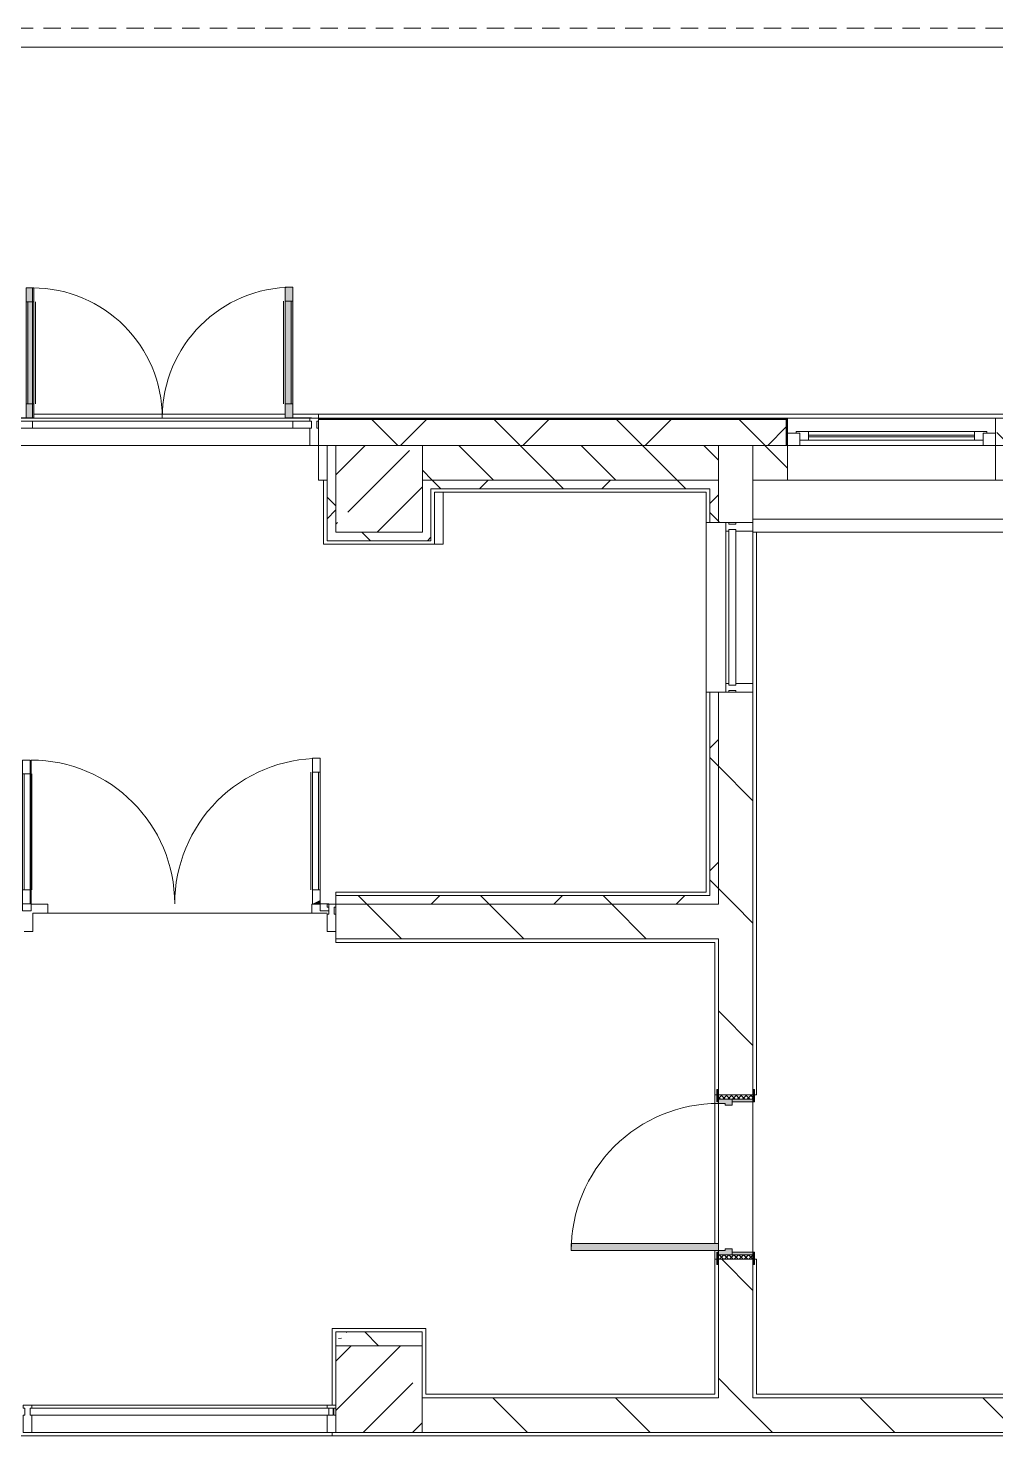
# Model space of a CAD drawing. Header units: millimetres. Extents: x -4185 to 186529, y -8553 to 29097.
# Drawn here: x 173343 to 178931, y 13380 to 21510 of the extents above; entities that cross this region are included whole.
import ezdxf

# ---------------------------------------------------------------- set-up
doc = ezdxf.new("R2010")
doc.units = ezdxf.units.MM
doc.linetypes.add('200_ШТРИХ__ш1_п0_6_', pattern=[160, 100, -60])
for name, color, linetype, lineweight, true_color in [('A-DETL-GENF-6', 7, 'Continuous', 5, 0xaaaaaa), ('A-DETL-GENF-7', 7, 'Continuous', 5, 0xe2e2e2), ('A-DOOR-3', 7, 'Continuous', 5, 0xaaaaaa), ('A-DOOR-4', 7, 'Continuous', 5, 0xe2e2e2), ('A-DOOR-FRAM-2', 7, 'Continuous', 5, 0xe2e2e2), ('A-DOOR-FRAM-3', 7, 'Continuous', 5, 0xaaaaaa), ('A-FLOR-1', 7, 'Continuous', 5, 0xaaaaaa), ('I-WALL-5', 7, 'Continuous', 5, 0x787878)]:
    doc.layers.add(name, color=color, linetype=linetype, lineweight=lineweight, true_color=true_color)
for name, color, linetype, lineweight in [('A-DETL-MBND-1', 7, '200_ШТРИХ__ш1_п0_6_', 9), ('A-GLAZ-2', 7, 'Continuous', 5), ('A-GLAZ-CURT-2', 7, 'Continuous', 5), ('A-GLAZ-CWMG-2', 7, 'Continuous', 5), ('A-WALL', 7, 'Continuous', 9), ('A-WALL-2', 7, 'Continuous', 5), ('I-WALL-3', 7, 'Continuous', 5), ('S-COLS-2', 7, 'Continuous', 5)]:
    doc.layers.add(name, color=color, linetype=linetype, lineweight=lineweight)
pattern_1 = [(135, (59518.7, 0), (-353.5534, -353.5534), [])]
pattern_2 = [(135, (59518.68, 0), (-176.7767, -176.7767), [])]
pattern_3 = [(45, (59518.7, 0), (-353.5534, 353.5534), []), (135, (59518.7, 0), (-353.5534, -353.5534), [])]

# ---------------------------------------------------------------- blocks, each defined once
blk = doc.blocks.new('110_Дверь_СКБ_1Ст_Внутренняя1 - Д-14_п_ 950x2100h_охрана-33310230-1_10_1_птичка')
at = {"layer": 'A-DOOR-3'}
h = blk.add_hatch(dxfattribs=at)
h.set_pattern_fill('FP_112', color=256, style=0, pattern_type=2)
h.set_pattern_definition([(135, (1826.41, 164.685), (-14.14214, -14.14214), []), (225, (1826.41, 164.685), (14.14214, -14.14214), [])])
h.paths.add_polyline_path([(462.5, 100), (462.5, -100), (487.5, -100), (487.5, 100)])
at = {"layer": 'A-DOOR-4'}
h = blk.add_hatch(color=256, dxfattribs=at)
h.paths.add_polyline_path([(-437.5, 20), (-402.5, 20), (-402.5, 60), (-412.5, 60), (-412.5, 100), (-437.5, 100)])
h.paths.add_polyline_path([(427.5, 20), (462.5, 20), (462.5, 100), (437.5, 100), (437.5, 60), (427.5, 60), (427.5, 44)])
at = {"layer": 'A-DOOR-FRAM-2'}
for points in [[(-412.5, 120), (-412.5, 100), (-372.5, 100), (-372.5, 950), (-412.5, 950)], [(-492.5, 108), (-492.5, 100), (-422.5, 100), (-422.5, 108), (-462.5, 108)], [(447.5, 108), (447.5, 100), (517.5, 100), (517.5, 108), (462.5, 108)], [(-437.5, -100), (-422.5, -100), (-422.5, 20), (-437.5, 20), (-437.5, -9.6)], [(447.5, -9.6), (449.1, -100), (462.5, -100), (462.5, 20), (447.5, 20)], [(-492.5, -100), (-492.5, -108), (-422.5, -108), (-422.5, -100), (-462.5, -100)], [(447.5, -102.9), (447.5, -108), (517.5, -108), (517.5, -100), (447.5, -100)]]:
    blk.add_hatch(color=256, dxfattribs=at).paths.add_polyline_path(points)
at = {"layer": 'A-DOOR-FRAM-3'}
h = blk.add_hatch(dxfattribs=at)
h.set_pattern_fill('FP_113', color=256, style=0, pattern_type=2)
h.set_pattern_definition([(45, (-296.384, 164.685), (-14.1421, 14.1421), []), (135, (-296.384, 164.685), (-14.1421, -14.1421), [])])
h.paths.add_polyline_path([(-462.5, -100), (-437.5, -100), (-437.5, 100), (-462.5, 100), (-462.5, -9.6)])
at = {"layer": 'A-DOOR-3'}
for p, q in [((-412.5, 950), (-412.5, 100)), ((-372.5, 950), (-412.5, 950)), ((-372.5, 100), (-372.5, 950)), ((-412.5, 100), (-372.5, 100))]:
    blk.add_line(p, q, dxfattribs=at)
blk.add_arc((-412.5, 100), 850, 360, 90, dxfattribs=at)
at = {"layer": 'A-DOOR-FRAM-3'}
for p, q in [((-422.5, 108), (-492.5, 108)), ((-492.5, 108), (-492.5, 100)), ((-492.5, 100), (-422.5, 100)), ((-437.5, 100), (-462.5, 100)), ((-462.5, 100), (-462.5, -100)), ((-412.5, 100), (-437.5, 100)), ((-437.5, 100), (-437.5, 20)), ((-437.5, -100), (-437.5, 100)), ((-422.5, 100), (-437.5, 100)), ((-437.5, 100), (-437.5, 99)), ((-437.5, 99), (-422.5, 99)), ((-422.5, 100), (-422.5, 108)), ((-422.5, 99), (-422.5, 100)), ((-412.5, 60), (-412.5, 100)), ((437.5, 100), (437.5, 60)), ((462.5, 100), (437.5, 100)), ((517.5, 108), (447.5, 108)), ((447.5, 108), (447.5, 100)), ((462.5, 100), (447.5, 100)), ((447.5, 100), (447.5, 99)), ((447.5, 100), (517.5, 100)), ((447.5, 99), (462.5, 99)), ((462.5, 20), (462.5, 100)), ((487.5, 100), (462.5, 100)), ((462.5, 100), (462.5, -100)), ((462.5, 99), (462.5, 100)), ((487.5, -100), (487.5, 100)), ((517.5, 100), (517.5, 108)), ((-437.5, 20), (-402.5, 20)), ((-422.5, 20), (-437.5, 20)), ((-437.5, 20), (-437.5, -100)), ((-422.5, -100), (-422.5, 20)), ((-402.5, 60), (-412.5, 60)), ((-402.5, 20), (-402.5, 60)), ((437.5, 60), (427.5, 60)), ((427.5, 60), (427.5, 20)), ((427.5, 20), (462.5, 20)), ((462.5, 20), (447.5, 20)), ((447.5, 20), (447.5, -100)), ((462.5, -100), (462.5, 20)), ((-422.5, -100), (-492.5, -100)), ((-492.5, -100), (-492.5, -108)), ((-492.5, -108), (-422.5, -108)), ((-462.5, -100), (-437.5, -100)), ((-437.5, -100), (-422.5, -100)), ((-422.5, -108), (-422.5, -100)), ((447.5, -100), (462.5, -100)), ((517.5, -100), (447.5, -100)), ((447.5, -100), (447.5, -108)), ((447.5, -108), (517.5, -108)), ((462.5, -100), (487.5, -100)), ((517.5, -108), (517.5, -100))]:
    blk.add_line(p, q, dxfattribs=at)
blk = doc.blocks.new('Прямоугольный импост - Импост структурный с накладкой - 160мм-22852563-1_10_1_птичка')
at = {"layer": 'A-GLAZ-CWMG-2'}
for p, q in [((-50, 40), (-50, 140)), ((-50, 140), (0, 140)), ((0, 140), (0, 40)), ((-50, -17), (-50, 0)), ((-10, 40), (-10, 0)), ((0, 40), (-10, 40)), ((-10, 0), (0, 0)), ((0, 0), (0, -17)), ((0, -17), (-50, -17))]:
    blk.add_line(p, q, dxfattribs=at)
blk = doc.blocks.new('Дверь_Витражная_СКБ_2Ст - ВН-5-31911725-1_10_1_птичка')
at = {"layer": 'A-DETL-GENF-7'}
for points in [[(-788, 20), (-743, 20), (-743, 770), (-788, 770), (-788, 40)], [(746, 20), (752, 20), (752, 774), (707, 774), (707, 20)]]:
    blk.add_hatch(color=256, dxfattribs=at).paths.add_polyline_path(points)
at = {"layer": 'A-DETL-GENF-6'}
for p, q in [((-788, 770), (-743, 770)), ((-788, 770), (-788, 20)), ((-743, 770), (-788, 770)), ((-788, 770), (-788, 20)), ((-743, 770), (-743, 20)), ((-743, 20), (-743, 770)), ((752, 774), (707, 774)), ((707, 774), (707, 20)), ((752, 774), (707, 774)), ((707, 774), (707, 20)), ((752, 774), (752, 20)), ((752, 20), (752, 774)), ((-788, 690), (-743, 690)), ((-778, 690), (-778, 100)), ((-734, 690), (-734, 100)), ((698, 694), (698, 100)), ((752, 694), (707, 694)), ((742, 694), (742, 100)), ((-788, 100), (-743, 100)), ((752, 100), (707, 100)), ((-752, 20), (-860, 20)), ((-752, 20), (-860, 20)), ((-743, 20), (-788, 20)), ((-788, 20), (-743, 20)), ((707, 20), (752, 20)), ((707, 20), (752, 20)), ((752, 20), (860, 20)), ((860, 20), (752, 20))]:
    blk.add_line(p, q, dxfattribs=at)
at = {"layer": 'A-DOOR-3'}
for p, q in [((-752, 770), (-752, 20)), ((752, 774), (752, 20)), ((-752, 0), (-860, 0)), ((-860, 0), (-860, -40)), ((-752, -40), (-752, 0)), ((860, 0), (752, 0)), ((752, 0), (752, -40)), ((860, -40), (860, 0)), ((-860, -40), (-752, -40)), ((752, -40), (860, -40))]:
    blk.add_line(p, q, dxfattribs=at)
for centre, radius, start, end in [((-752, 20), 750, 360, 90), ((752, 20), 754, 90, 180)]:
    blk.add_arc(centre, radius, start, end, dxfattribs=at)
blk = doc.blocks.new('Прямоугольный импост - Импост структурный с накладкой - 160мм-24260934-1_10_1_птичка')
at = {"layer": 'A-GLAZ-CWMG-2'}
for p, q in [((115450.4, 19257), (113750.4, 19257)), ((115352.4, 19240), (113848.4, 19240)), ((115352.4, 19200), (113848.4, 19200)), ((115450.4, 19100), (113750.4, 19100))]:
    blk.add_line(p, q, dxfattribs=at)
blk = doc.blocks.new('Дверь_Витражная_остекление_ - ВВ-14 остекление-32472302-1_10_1_птичка')
at = {"layer": 'A-DETL-GENF-7'}
blk.add_hatch(color=256, dxfattribs=at).paths.add_polyline_path([(-792.9, -20), (-835, -20), (-835, -41.3), (-818.7, -33.1)])
at = {"layer": 'A-DETL-GENF-6'}
for p, q in [((-790, -20), (-835, -20)), ((-835, -860), (-835, -20)), ((-790, -20), (-835, -20)), ((-835, -20), (-835, -860)), ((-790, -860), (-790, -20)), ((-790, -860), (-790, -20)), ((840, -850), (840, -20)), ((840, -20), (840, -850)), ((885, -850), (885, -20)), ((885, -850), (885, -20)), ((-835, -100), (-790, -100)), ((-825, -780), (-825, -100)), ((-781, -780), (-781, -100)), ((831, -770), (831, -100)), ((885, -100), (840, -100)), ((875, -770), (875, -100)), ((-835, -780), (-790, -780)), ((885, -770), (840, -770)), ((-835, -860), (-790, -860)), ((-835, -860), (-790, -860)), ((885, -850), (840, -850)), ((840, -850), (885, -850))]:
    blk.add_line(p, q, dxfattribs=at)
at = {"layer": 'A-DOOR-3'}
for p, q in [((-885, 20), (-835, 20)), ((-885, -20), (-885, 20)), ((-835, 20), (-835, -20)), ((835, 20), (885, 20)), ((835, -20), (835, 20)), ((885, 20), (885, -20)), ((-835, -20), (-885, -20)), ((-835, -860), (-835, -20)), ((835, -850), (835, -20)), ((885, -20), (835, -20))]:
    blk.add_line(p, q, dxfattribs=at)
for centre, radius, start, end in [((-835, -20), 840, 270, 0), ((835, -20), 830, 180, 270)]:
    blk.add_arc(centre, radius, start, end, dxfattribs=at)
blk = doc.blocks.new('Прямоугольный импост - Импост структурный с накладкой - 160мм Темный-V196-1_10_1_птичка')
at = {"layer": 'A-GLAZ-CWMG-2'}
for p, q in [((-25, 0), (-25, 17)), ((-25, 17), (25, 17)), ((-15, 0), (-25, 0)), ((-15, -40), (-15, 0)), ((25, 0), (15, 0)), ((15, 0), (15, -40)), ((25, 17), (25, 0)), ((-25, -140), (-25, -40)), ((-25, -40), (-15, -40)), ((15, -40), (25, -40)), ((25, -40), (25, -140)), ((25, -140), (-25, -140))]:
    blk.add_line(p, q, dxfattribs=at)
blk = doc.blocks.new('Системная панель - Стекло - 40мм-24262626-1_10_1_птичка')
at = {"layer": 'A-GLAZ-CURT-2'}
h = blk.add_hatch(dxfattribs=at)
h.set_pattern_fill('FP_154', color=256, style=0, pattern_type=2)
h.set_pattern_definition([(135, (17665, -118370), (-1414.214, -1414.214), [1000, -3000]), (135, (18165, -119370), (-1414.214, -1414.214), [3000, -1000]), (135, (18665, -117370), (-1414.214, -1414.214), [1000, -3000])])
h.paths.add_polyline_path([(450, 0), (450, 40), (-450, 40), (-450, 0), (272.2, 0)])
for p, q in [((450, 40), (-450, 40)), ((-450, 40), (-450, 0)), ((-450, 0), (450, 0)), ((450, 0), (450, 40))]:
    blk.add_line(p, q, dxfattribs=at)
blk = doc.blocks.new('Прямоугольный импост - Импост структурный с накладкой - 160мм-20958586-1_10_1_птичка')
at = {"layer": 'A-GLAZ-CWMG-2'}
for p, q in [((117853, 17725), (117853, 18605)), ((118010, 17725), (118010, 18605))]:
    blk.add_line(p, q, dxfattribs=at)
blk = doc.blocks.new('Прямоугольный импост - Импост структурный с накладкой - 160мм-24262627-1_10_1_птичка')
at = {"layer": 'A-GLAZ-CWMG-2'}
for p, q in [((-50, 0), (-50, 17)), ((-50, 17), (0, 17)), ((-40, 0), (-50, 0)), ((-40, -40), (-40, 0)), ((0, 0), (-10, 0)), ((-10, 0), (-10, -40)), ((0, 17), (0, 0)), ((-50, -140), (-50, -40)), ((-50, -40), (-40, -40)), ((-10, -40), (0, -40)), ((0, -40), (0, -140)), ((0, -140), (-50, -140))]:
    blk.add_line(p, q, dxfattribs=at)
blk = doc.blocks.new('Прямоугольный импост - Импост структурный с накладкой - 160мм-24262628-1_10_1_птичка')
at = {"layer": 'A-GLAZ-CWMG-2'}
for p, q in [((0, 17), (-50, 17)), ((-50, 17), (-50, 0)), ((-50, 0), (-40, 0)), ((-40, 0), (-40, -40)), ((-10, -40), (-10, 0)), ((-10, 0), (0, 0)), ((0, 0), (0, 17)), ((-40, -40), (-50, -40)), ((-50, -40), (-50, -140)), ((0, -40), (-10, -40)), ((0, -140), (0, -40)), ((-50, -140), (0, -140))]:
    blk.add_line(p, q, dxfattribs=at)
blk = doc.blocks.new('120_Окно_СКБ_1Ст - 120_Окно_СКБ_1Ст_1200х2500_h_ с форточкой-22889524-1_10_1_птичка')
at = {"layer": 'A-GLAZ-2'}
for p, q in [((-600, 5), (-600, 75)), ((-600, 75), (-530, 75)), ((600, 75), (-600, 75)), ((-530, 5), (-600, 5)), ((-600, 5), (-550, 5)), ((-530, 5), (-550, 5)), ((-550, 5), (-550, -5)), ((-530, 75), (-530, 5)), ((530, 45), (-530, 45)), ((-530, 45), (-530, 5)), ((-480, -5), (-480, 45)), ((-480, 25), (480, 25)), ((480, 15), (-480, 15)), ((480, -5), (480, 45)), ((530, 5), (530, 75)), ((530, 75), (600, 75)), ((530, 5), (530, 45)), ((600, 5), (530, 5)), ((550, 5), (530, 5)), ((550, 5), (600, 5)), ((550, -5), (550, 5)), ((600, 75), (600, 5)), ((-550, -5), (550, -5)), ((550, -5), (-550, -5))]:
    blk.add_line(p, q, dxfattribs=at)
blk = doc.blocks.new('Системная панель - Стекло - 40мм-32354598-1_10_1_птичка')
at = {"layer": 'A-GLAZ-CURT-2'}
for p, q in [((875, 40), (-875, 40)), ((-875, 40), (-875, 0)), ((-875, 0), (875, 0)), ((875, 0), (875, 40))]:
    blk.add_line(p, q, dxfattribs=at)
blk = doc.blocks.new('Прямоугольный импост - Импост структурный с накладкой - 160мм Темный-32355000-1_10_1_птичка')
at = {"layer": 'A-GLAZ-CWMG-2'}
for p, q in [((113845.4, 13557), (115550, 13557)), ((113845.4, 13400), (115550, 13400))]:
    blk.add_line(p, q, dxfattribs=at)
blk = doc.blocks.new('Прямоугольный импост - Импост структурный с накладкой - 160мм Темный-V194-1_10_1_птичка')
at = {"layer": 'A-GLAZ-CWMG-2'}
for p, q in [((-25, 0), (-25, 17)), ((-25, 17), (25, 17)), ((-15, 0), (-25, 0)), ((-15, -40), (-15, 0)), ((25, 0), (15, 0)), ((15, 0), (15, -40)), ((25, 17), (25, 0)), ((-25, -140), (-25, -40)), ((-25, -40), (-15, -40)), ((15, -40), (25, -40)), ((25, -40), (25, -140)), ((25, -140), (-25, -140))]:
    blk.add_line(p, q, dxfattribs=at)
blk = doc.blocks.new('BSC_Колонна _Прямоугольная - 500х500-V221-1_10_1_птичка')
at = {"layer": 'S-COLS-2'}
h = blk.add_hatch(dxfattribs=at)
h.set_pattern_fill('FP_177', color=256, style=0, pattern_type=2)
h.set_pattern_definition([(45, (-115850.45, -18850), (-285.1231, 285.1231), []), (45, (-115565.32, -18850), (-285.1231, 285.1231), [504.031, -100.806, 16.764, -84.042])])
h.paths.add_polyline_path([(250, -250), (250, 250), (-250, 250), (-250, -250), (210.2, -250)])
for p, q in [((250, 250), (-250, 250)), ((-250, 250), (-250, -250)), ((250, -250), (250, 250)), ((-250, -250), (250, -250))]:
    blk.add_line(p, q, dxfattribs=at)
blk = doc.blocks.new('Прямоугольный импост - Импост структурный с накладкой - 160мм Темный-31239248-1_10_1_птичка')
at = {"layer": 'A-GLAZ-CWMG-2'}
for p, q in [((0, 17), (-50, 17)), ((-50, 17), (-50, 0)), ((-50, 0), (-40, 0)), ((-40, 0), (-40, -40)), ((-10, -40), (-10, 0)), ((-10, 0), (0, 0)), ((0, 0), (0, 17)), ((-40, -40), (-50, -40)), ((-50, -40), (-50, -140)), ((0, -40), (-10, -40)), ((0, -140), (0, -40)), ((-50, -140), (0, -140))]:
    blk.add_line(p, q, dxfattribs=at)
blk = doc.blocks.new('Прямоугольный импост - Импост структурный с накладкой - 160мм Темный-V252-1_10_1_птичка')
at = {"layer": 'A-GLAZ-CWMG-2'}
for p, q in [((0, 17), (-50, 17)), ((-50, 17), (-50, 0)), ((-50, 0), (-40, 0)), ((-40, 0), (-40, -40)), ((-10, -40), (-10, 0)), ((-10, 0), (0, 0)), ((0, 0), (0, 17)), ((-40, -40), (-50, -40)), ((-50, -40), (-50, -140)), ((0, -40), (-10, -40)), ((0, -140), (0, -40)), ((-50, -140), (0, -140))]:
    blk.add_line(p, q, dxfattribs=at)
blk = doc.blocks.new('Зашивка приборов отопления2 - Зашивка приборов отопления-33269377-1_10_1_птичка')
at = {"layer": 'A-WALL-2'}
for p, q in [((119410, 18900), (118210, 18900)), ((120680.1, 18675), (120680.1, 18900)), ((118010, 18675), (120680.1, 18675)), ((120680.1, 18675), (118010, 18675)), ((120680.1, 18600), (120680.1, 18675)), ((118010, 18600), (120680.1, 18600))]:
    blk.add_line(p, q, dxfattribs=at)

msp = doc.modelspace()

# ---------------------------------------------------------------- hatches: boundary and pattern name
at = {"layer": 'A-WALL-2'}
h = msp.add_hatch(dxfattribs=at)
h.set_pattern_fill('FP_109', color=256, style=0, pattern_type=2)
h.set_pattern_definition(pattern_3)
h.paths.add_polyline_path([(172427.5, 19100), (172409.1, 19125), (172419.1, 19100)])
h.paths.add_polyline_path([(172324.5, 19100), (172339.1, 19100), (172319.1, 19218.2), (172319.1, 19100)])
h.paths.add_polyline_path([(180370.7, 19100), (180378.7, 19100), (180375.7, 19250), (178936.7, 19250), (178936.7, 19100), (179297.2, 19100)])
h.paths.add_polyline_path([(177528.7, 19100), (177720.7, 19100), (177720.7, 19250), (175019.1, 19250), (175019.1, 19100), (177438.3, 19100)])
h.paths.add_polyline_path([(172375, 19158.9), (172376.2, 19170.9), (172369.1, 19180.7), (172369.1, 19250), (172319, 19250), (172324.5, 19228.8), (172369.1, 19167.1)])
h = msp.add_hatch(dxfattribs=at)
h.set_pattern_fill('FP_91', color=256, style=0, pattern_type=2)
h.set_pattern_definition(pattern_2)
h.paths.add_polyline_path([(170628.7, 18900), (172269.1, 18900), (172269.1, 19100), (170568.7, 19100), (170568.7, 18900), (170618.7, 18900)])
h.paths.add_polyline_path([(177262.9, 18900), (177328.7, 18900), (177328.7, 19100), (175619.1, 19100), (175619.1, 18900), (177258.7, 18900)])
h.paths.add_polyline_path([(172369.1, 18900), (172369.1, 19100), (172319.1, 19100), (172319.1, 18900), (172339.1, 18900)])
h.paths.add_polyline_path([(175069.1, 18900), (175069.1, 19100), (175019.1, 19097), (175023, 18900), (175051.8, 18900)])
h = msp.add_hatch(dxfattribs=at)
h.set_pattern_fill('FP_91', color=256, style=0, pattern_type=2)
h.set_pattern_definition(pattern_2)
h.paths.add_polyline_path([(180428.7, 18900), (180448.7, 18900), (180448.7, 19100), (178928.7, 19100), (178928.7, 18900), (180198.8, 18900)])
h.paths.add_polyline_path([(177548.7, 18900), (177728.7, 18900), (177723.7, 19100), (177528.7, 19100), (177528.7, 18900)])
at = {"layer": 'I-WALL-3'}
h = msp.add_hatch(dxfattribs=at)
h.set_pattern_fill('FP_109', color=256, style=0, pattern_type=2)
h.set_pattern_definition(pattern_3)
h.paths.add_polyline_path([(175119.1, 18550), (175114.6, 19100), (175069.1, 19100), (175069.1, 18550), (175119.1, 18550)])
h = msp.add_hatch(dxfattribs=at)
h.set_pattern_fill('FP_108', color=256, style=0, pattern_type=2)
h.set_pattern_definition(pattern_1)
h.paths.add_polyline_path([(177528.7, 16450), (177528.7, 17675), (177328.7, 17675), (177328.7, 16450), (177438.3, 16450)])
h.paths.add_polyline_path([(177528.7, 18655), (177528.7, 19100), (177328.7, 19100), (177328.7, 18655), (177438.3, 18655)])
h = msp.add_hatch(dxfattribs=at)
h.set_pattern_fill('FP_109', color=256, style=0, pattern_type=2)
h.set_pattern_definition(pattern_3)
h.paths.add_polyline_path([(177246.5, 18850), (177278.7, 18850.3), (177278.7, 18900), (175619.1, 18900), (175619.1, 18850), (176508.8, 18850)])
h = msp.add_hatch(dxfattribs=at)
h.set_pattern_fill('FP_109', color=256, style=0, pattern_type=2)
h.set_pattern_definition(pattern_3)
h.paths.add_polyline_path([(177328.7, 16500), (177328.7, 17675), (177278.7, 17675), (177278.7, 16500), (177325.2, 16500)])
h.paths.add_polyline_path([(177278.7, 18655), (177328.7, 18655), (177328.7, 18900), (177278.7, 18900), (177278.7, 18830)])
h = msp.add_hatch(dxfattribs=at)
h.set_pattern_fill('FP_109', color=256, style=0, pattern_type=2)
h.set_pattern_definition(pattern_3)
h.paths.add_polyline_path([(175579.3, 18550), (175669.1, 18550), (175669.1, 18600), (175119.1, 18600), (175119.1, 18550), (175172, 18550)])
h = msp.add_hatch(dxfattribs=at)
h.set_pattern_fill('FP_109', color=256, style=0, pattern_type=2)
h.set_pattern_definition(pattern_3)
h.paths.add_polyline_path([(177258.7, 16450), (177328.7, 16450), (177325.2, 16500), (175119.1, 16500), (175121.6, 16450), (176457.2, 16450)])
h = msp.add_hatch(dxfattribs=at)
h.set_pattern_fill('FP_108', color=256, style=0, pattern_type=2)
h.set_pattern_definition(pattern_1)
h.paths.add_polyline_path([(177528.7, 16250), (177528.7, 16450), (175119.1, 16450), (175119.3, 16250), (177438.3, 16250)])
h = msp.add_hatch(dxfattribs=at)
h.set_pattern_fill('FP_108', color=256, style=0, pattern_type=2)
h.set_pattern_definition(pattern_1)
h.paths.add_polyline_path([(177438.3, 13600), (177528.7, 13600), (177528.7, 14400), (177328.7, 14400), (177328.7, 13600)])
h.paths.add_polyline_path([(177528.7, 15350), (177528.7, 16250), (177328.7, 16250), (177328.7, 15350), (177458.1, 15350)])
h = msp.add_hatch(dxfattribs=at)
h.set_pattern_fill('FP_108', color=256, style=0, pattern_type=2)
h.set_pattern_definition(pattern_1)
h.paths.add_polyline_path([(180448.7, 13400), (180448.7, 13600), (175618.7, 13600), (175618.7, 13400), (180226.7, 13400)])
at = {"layer": 'I-WALL-5'}
h = msp.add_hatch(dxfattribs=at)
h.set_pattern_fill('FP_120', color=256, style=0, pattern_type=2)
h.set_pattern_definition([(135, (59518.7, 0), (-377.1708, -377.1708), [533.4, -88.9, 17.78, -88.9]), (135, (59518.7, 376.94), (-377.1708, -377.1708), []), (50, (59518.7, 0), (637.6445, -55.7866), [66.675, -733.425]), (355, (59518.7, 0), (-123.3494, 668.6992), [53.34, -586.74]), (100.451, (59571.8, -4.65), (514.299, 612.908), [56.665, -623.315]), (46.184, (59518.7, 177.8), (948.7764, -147.1497), [100.012, -1100.137]), (96.636, (59597.7, 165.5), (830.909, 865.997), [84.998, -934.973]), (351.184, (59518.7, 177.8), (830.918, 865.988), [80.01, -880.11]), (21, (59607.6, 133.35), (530.6506, -357.9283), [66.675, -733.425]), (326, (59607.6, 133.35), (216.308, 644.6585), [53.34, -586.74]), (71.451, (59651.8, 103.5), (746.9596, 286.7243), [56.665, -623.315]), (37.5, (59518.68, 0), (10.81053, 295.9426), [16.764, -562.864, 16.764, -578.866, -588.962]), (37.5, (59518.68, 0), (10.81053, 295.9426), [-1175.258, 16.764, -572.198]), (7.5, (59518.68, 0), (233.86916, 350.63175), [16.764, -322.834, 16.764, -549.529, -224.472]), (7.5, (59518.68, 0), (233.86916, 350.63175), [-905.891, 16.764, -207.708]), (327.5, (59320.43, 0), (474.5678, -20.0513), [16.764, -205.486, 16.764, -676.656, -920.115]), (327.5, (59320.43, 0), (474.5678, -20.0513), [-915.67, 16.764, -903.351]), (317.5, (59231.53, 0), (518.4522, 88.9934), [16.764, -272.161, 16.764, -443.738, -653.415]), (317.5, (59231.53, 0), (518.4522, 88.9934), [-749.427, 16.764, -636.651])])
h.paths.add_polyline_path([(175579.3, 13900), (175618.7, 13900), (175618.7, 13980), (175119.1, 13980), (175119.1, 13900), (175174.1, 13900)])
at = {"layer": 'S-COLS-2'}
h = msp.add_hatch(dxfattribs=at)
h.set_pattern_fill('FP_90', color=256, style=0, pattern_type=2)
h.set_pattern_definition([(45, (59518.7, 0), (-285.1231, 285.1231), []), (45, (59803.8, 0), (-285.1231, 285.1231), [504.031, -100.806, 16.764, -84.042])])
h.paths.add_polyline_path([(175383.1, 13400), (175618.7, 13400), (175618.7, 13900), (175118.7, 13900), (175118.7, 13400)])

# ---------------------------------------------------------------- linework, layer by layer
at = {"layer": 'A-DETL-MBND-1'}
for p, q in [((170711.3, 21510), (179488.7, 21510)), ((179488.7, 21400), (170790.8, 21400))]:
    msp.add_line(p, q, dxfattribs=at)
at = {"layer": 'A-FLOR-1'}
for p, q in [((179488.7, 21400), (170790.8, 21400)), ((175739.1, 18830), (175739.1, 18530)), ((177548.7, 15350), (177548.7, 18600)), ((175739.1, 18530), (175689.1, 18530)), ((173359.1, 16450), (173457.1, 16450)), ((173457.1, 16450), (173457.1, 16398)), ((174981.1, 16398), (174981.1, 16450)), ((174981.1, 16450), (175029.1, 16450)), ((175069.1, 16398), (173369.1, 16398)), ((173369.1, 16398), (173369.1, 16293)), ((173369.1, 16293), (173319.1, 16293)), ((175119.1, 16230), (175119.1, 16250)), ((177308.7, 16230), (175119.1, 16230)), ((177308.7, 14490), (177308.7, 16230)), ((177308.7, 15350), (177320.7, 15350)), ((177536.7, 15350), (177548.7, 15350)), ((177308.7, 13620), (177308.7, 14450)), ((177320.7, 14400), (177308.7, 14400)), ((177548.7, 14400), (177536.7, 14400)), ((177548.7, 13620), (177548.7, 14400)), ((175098.7, 13557), (175098.7, 14000)), ((175098.7, 14000), (175638.7, 14000)), ((175638.7, 14000), (175638.7, 13620)), ((175638.7, 13620), (177308.7, 13620)), ((180428.7, 13620), (177548.7, 13620)), ((173192.9, 13380), (179878.7, 13380)), ((175098.7, 13380), (175098.7, 13400))]:
    msp.add_line(p, q, dxfattribs=at)
at = {"layer": 'A-WALL'}
for p, q in [((177723.7, 19253), (175019.1, 19253)), ((177720.7, 19250), (175019.1, 19250)), ((177720.7, 19100), (177720.7, 19250)), ((177723.7, 19100), (177723.7, 19253)), ((175069.1, 19100), (175019.1, 19100)), ((175069.1, 19100), (175069.1, 18550)), ((177328.7, 19100), (175619.1, 19100)), ((177328.7, 18655), (177328.7, 19100)), ((177528.7, 19100), (177728.7, 19100)), ((177528.7, 19100), (177528.7, 18900)), ((180448.7, 19100), (178928.7, 19100)), ((175049.1, 18900), (175069.1, 18900)), ((175669.1, 18850), (177278.7, 18850)), ((175669.1, 18850), (175669.1, 18550)), ((177278.7, 18850), (177278.7, 18655)), ((175669.1, 18550), (175069.1, 18550)), ((177278.7, 17675), (177278.7, 16500)), ((177328.7, 16500), (177328.7, 17675)), ((177278.7, 16500), (175119.1, 16500))]:
    msp.add_line(p, q, dxfattribs=at)
at = {"layer": 'A-WALL-2'}
for p, q in [((173376.1, 19280), (174826.1, 19280)), ((174871.1, 19280), (184190.7, 19280)), ((175019.1, 19280), (175019.1, 18900)), ((180528.7, 19258), (175019.1, 19258)), ((177728.7, 18900), (177728.7, 19258)), ((178928.7, 19258), (178928.7, 18900)), ((175069.1, 19100), (175119.1, 19100)), ((175019.1, 18900), (175049.1, 18900)), ((175619.1, 18900), (177328.7, 18900)), ((177528.7, 18900), (180448.7, 18900))]:
    msp.add_line(p, q, dxfattribs=at)
at = {"layer": 'I-WALL-3'}
for p, q in [((177528.7, 19100), (177328.7, 19100)), ((175049.1, 18900), (175049.1, 18530)), ((177528.7, 18655), (177528.7, 18900)), ((175689.1, 18830), (177258.7, 18830)), ((175689.1, 18530), (175689.1, 18830)), ((177258.7, 18830), (177258.7, 16520)), ((177258.7, 18655), (177528.7, 18655)), ((175049.1, 18530), (175689.1, 18530)), ((177528.7, 17675), (177258.7, 17675)), ((177528.7, 15380), (177528.7, 17675)), ((175119.1, 16520), (175119.1, 16250)), ((177258.7, 16520), (175119.1, 16520)), ((177328.7, 16450), (175119.1, 16450)), ((177328.7, 16450), (177328.7, 16500)), ((175119.1, 16250), (177328.7, 16250)), ((177328.7, 16250), (177328.7, 15380)), ((177328.7, 14490), (177328.7, 15300)), ((177528.7, 15310), (177528.7, 14440)), ((177328.7, 14370), (177328.7, 13600)), ((177528.7, 13600), (177528.7, 14370)), ((175618.7, 13980), (175119.1, 13980)), ((175119.1, 13980), (175119.1, 13900)), ((175618.7, 13900), (175618.7, 13980)), ((175119.1, 13900), (175618.7, 13900)), ((177328.7, 13600), (175618.7, 13600)), ((175618.7, 13600), (175618.7, 13400)), ((180448.7, 13600), (177528.7, 13600)), ((175618.7, 13400), (179898.7, 13400))]:
    msp.add_line(p, q, dxfattribs=at)
at = {"layer": 'S-COLS-2'}
for p, q in [((175618.7, 13900), (175118.7, 13900)), ((175118.7, 13900), (175118.7, 13400)), ((175618.7, 13600), (175618.7, 13900)), ((175618.7, 13400), (175618.7, 13600)), ((175118.7, 13400), (175618.7, 13400))]:
    msp.add_line(p, q, dxfattribs=at)

# ---------------------------------------------------------------- block references
at = {"layer": 'A-DOOR-3'}
msp.add_blockref('Дверь_Витражная_СКБ_2Ст - ВН-5-31911725-1_10_1_птичка', (174119.1, 19240), dxfattribs=at)
for name, p, rotation in [('Дверь_Витражная_остекление_ - ВВ-14 остекление-32472302-1_10_1_птичка', (174194.1, 16433), 180), ('110_Дверь_СКБ_1Ст_Внутренняя1 - Д-14_п_ 950x2100h_охрана-33310230-1_10_1_птичка', (177428.7, 14862.5), 90)]:
    msp.add_blockref(name, p, dxfattribs=dict(at, rotation=rotation))
at = {"layer": 'A-GLAZ-2', "rotation": 180}
msp.add_blockref('120_Окно_СКБ_1Ст - 120_Окно_СКБ_1Ст_1200х2500_h_ с форточкой-22889524-1_10_1_птичка', (178328.7, 19175), dxfattribs=at)
at = {"layer": 'A-GLAZ-CURT-2'}
for name, p, rotation in [('Системная панель - Стекло - 40мм-24262626-1_10_1_птичка', (177388.7, 18165), 269.9999999999995), ('Системная панель - Стекло - 40мм-32354598-1_10_1_птичка', (174229.1, 13540), 180)]:
    msp.add_blockref(name, p, dxfattribs=dict(at, rotation=rotation))
at = {"layer": 'A-GLAZ-CWMG-2'}
for name, p in [('Прямоугольный импост - Импост структурный с накладкой - 160мм-24260934-1_10_1_птичка', (59518.7, 0)), ('Прямоугольный импост - Импост структурный с накладкой - 160мм-20958586-1_10_1_птичка', (59518.7, 0)), ('Прямоугольный импост - Импост структурный с накладкой - 160мм Темный-31239248-1_10_1_птичка', (175119.1, 16433)), ('Прямоугольный импост - Импост структурный с накладкой - 160мм Темный-32355000-1_10_1_птичка', (59518.7, 0)), ('Прямоугольный импост - Импост структурный с накладкой - 160мм Темный-V252-1_10_1_птичка', (175118.7, 13540))]:
    msp.add_blockref(name, p, dxfattribs=at)
at = {"layer": 'A-GLAZ-CWMG-2', "extrusion": (0, 0, -1)}
for name, p, rotation in [('Прямоугольный импост - Импост структурный с накладкой - 160мм-22852563-1_10_1_птичка', (-175019.1, 19240), 180), ('Прямоугольный импост - Импост структурный с накладкой - 160мм-24262627-1_10_1_птичка', (-177388.7, 17675), 270.0000000000005)]:
    msp.add_blockref(name, p, dxfattribs=dict(at, rotation=rotation))
at = {"layer": 'A-GLAZ-CWMG-2', "rotation": 89.99999999999955}
msp.add_blockref('Прямоугольный импост - Импост структурный с накладкой - 160мм-24262628-1_10_1_птичка', (177388.7, 18655), dxfattribs=at)
at = {"layer": 'A-GLAZ-CWMG-2', "extrusion": (0, 0, -1)}
for name, p in [('Прямоугольный импост - Импост структурный с накладкой - 160мм Темный-V196-1_10_1_птичка', (-175094.1, 16433)), ('Прямоугольный импост - Импост структурный с накладкой - 160мм Темный-V194-1_10_1_птичка', (-173339.1, 13540))]:
    msp.add_blockref(name, p, dxfattribs=at)
at = {"layer": 'A-WALL-2'}
msp.add_blockref('Зашивка приборов отопления2 - Зашивка приборов отопления-33269377-1_10_1_птичка', (59518.7, 0), dxfattribs=at)
at = {"layer": 'S-COLS-2'}
msp.add_blockref('BSC_Колонна _Прямоугольная - 500х500-V221-1_10_1_птичка', (175369.1, 18850), dxfattribs=at)

doc.saveas('drawing.dxf')
